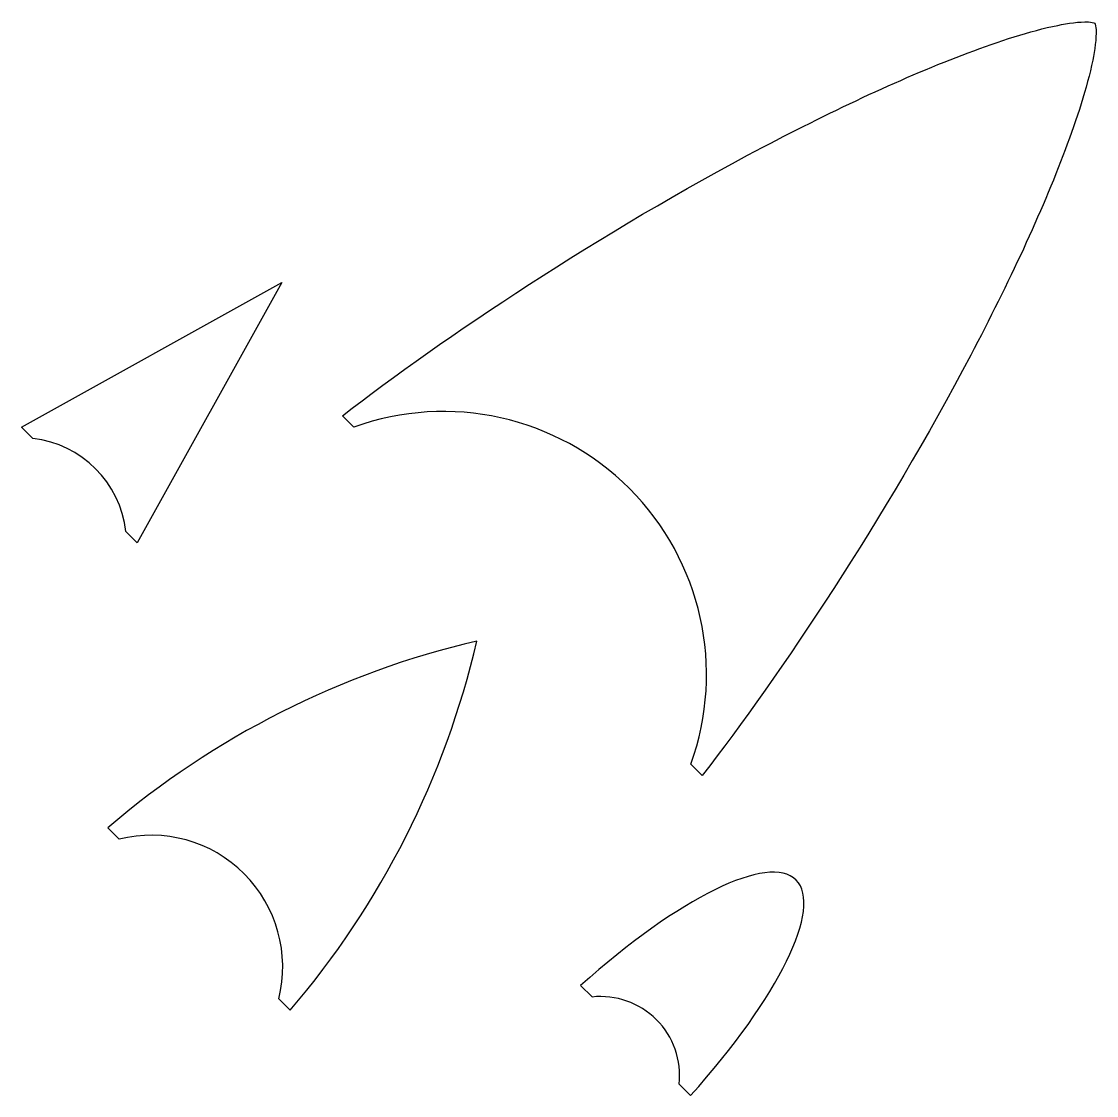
# Model space of a CAD drawing. Header units: millimetres. Extents: x 0 to 40, y 0 to 40.
import ezdxf

# ---------------------------------------------------------------- set-up
doc = ezdxf.new("R2010")
doc.units = ezdxf.units.MM
doc.layers.add('OUTLINE', color=7, linetype='Continuous')

msp = doc.modelspace()

# ---------------------------------------------------------------- linework, layer by layer
at = {"layer": 'OUTLINE'}
for p, q in [((0, 24.902), (9.696, 30.289)), ((9.696, 30.289), (4.309, 20.593)), ((12.384, 24.903), (11.959, 25.327)), ((0.424, 24.478), (0, 24.902)), ((4.309, 20.593), (3.885, 21.017)), ((25.363, 11.924), (24.938, 12.348)), ((3.637, 9.55), (3.213, 9.974)), ((21.256, 3.67), (20.832, 4.094)), ((10.01, 3.177), (9.585, 3.602)), ((24.926, 0), (24.502, 0.424))]:
    msp.add_line(p, q, dxfattribs=at)
for centre, radius, start, end in [((15.713, 15.677), 9.808, -19.8427, 109.8427), ((-0.014, 20.579), 3.923, 6.4101, 83.5899), ((24.334, -14.713), 32.489, 103.1092, 130.5484), ((-14.678, 24.298), 32.489, -40.5484, -13.1092), ((4.828, 4.793), 4.904, -14.0555, 104.0555), ((21.577, 0.745), 2.942, -6.2579, 96.2579)]:
    msp.add_arc(centre, radius, start, end, dxfattribs=at)
for start_param, end_param in [(3.141593, 4.532618), (1.750568, 3.141593)]:
    msp.add_ellipse((21.577, 0.745), major_axis=(-7.282, -7.282), ratio=0.285714, start_param=start_param, end_param=end_param, dxfattribs=at)
for points in [[(35.265, 38.846), (36.422, 39.281), (37.573, 39.662), (38.61, 39.871)], [(38.61, 39.871), (38.971, 39.944), (39.42, 40.014), (39.746, 39.997)], [(39.746, 39.997), (39.841, 39.993), (39.963, 39.975), (39.986, 39.951)], [(40.033, 39.71), (40.05, 39.385), (39.98, 38.935), (39.907, 38.574)], [(39.986, 39.951), (40.01, 39.927), (40.028, 39.805), (40.033, 39.71)], [(27.617, 35.329), (30.33, 36.755), (32.899, 37.956), (35.265, 38.846)], [(39.907, 38.574), (39.697, 37.537), (39.317, 36.386), (38.882, 35.23)], [(11.959, 25.327), (15.705, 28.234), (21.56, 32.143), (27.617, 35.329)], [(38.882, 35.23), (37.992, 32.864), (36.791, 30.294), (35.364, 27.582)], [(35.364, 27.582), (32.178, 21.524), (28.27, 15.67), (25.363, 11.924)]]:
    msp.add_open_spline(points, degree=3, dxfattribs=at)

doc.saveas('drawing.dxf')
